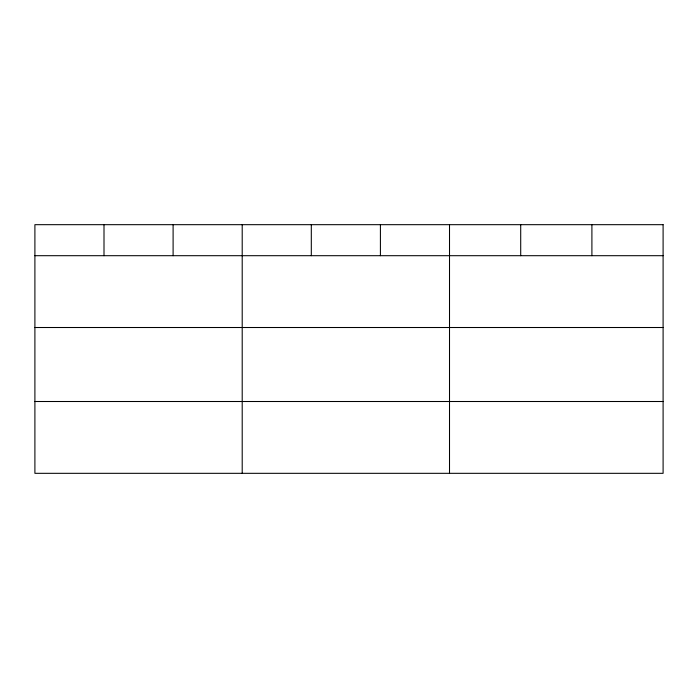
<?xml version="1.0" encoding="UTF-8"?>
<svg xmlns="http://www.w3.org/2000/svg" width="698" height="698" viewBox="0 0 698 698"><rect width="100%" height="100%" fill="white"/><g stroke="black" fill="none" stroke-linecap="round" stroke-linejoin="round"><path stroke-width="1.05" d="M34.9 255.695L663.1 255.695M34.9 327.51L663.1 327.51M34.9 401.507L663.1 401.507M591.904 224.677L591.904 255.695M520.708 224.677L520.708 255.695M449.512 224.677L449.512 473.323M380.41 224.677L380.41 255.695M311.308 224.677L311.308 255.695M242.206 224.677L242.206 473.323M173.104 224.677L173.104 255.695M104.002 224.677L104.002 255.695M663.1 224.677L34.9 224.677L34.9 473.323L663.1 473.323L663.1 224.677"/></g></svg>
